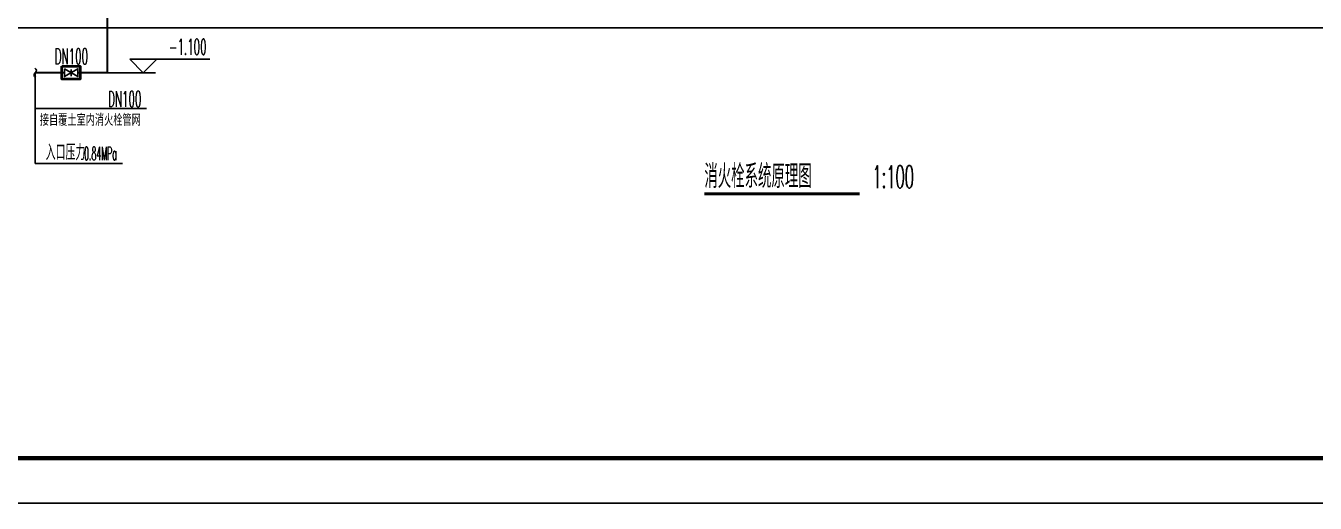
# Model space of a CAD drawing. Extents: x 1031190 to 1725648, y 733081 to 1571294.
# Drawn here: x 1288327 to 1316992, y 803485 to 814102 of the extents above; entities that cross this region are included whole.
import ezdxf

# ---------------------------------------------------------------- set-up
doc = ezdxf.new("R2010")
doc.units = 0
doc.header["$LTSCALE"] = 1000
doc.header["$MEASUREMENT"] = 0
for name, color, linetype in [('DIM_SYMB', 3, 'Continuous'), ('DIM_消防', 3, 'Continuous'), ('EQUIP_不分区消火栓', 7, 'Continuous'), ('PIPE-不分区消火栓', 1, 'X'), ('TWT', 7, 'Continuous'), ('TWT_ELEV', 3, 'Continuous'), ('TWT_LEAD', 3, 'Continuous'), ('VALVE_不分区消火栓', 7, 'Continuous'), ('图框', 140, 'Continuous')]:
    doc.layers.add(name, color=color, linetype=linetype)
doc.layers.add('ZC', color=6, linetype='Continuous', lineweight=40)
doc.styles.add('_TCH_DIM', font='SIMPLEX.shx', dxfattribs={"width": 0.6, "oblique": 10, "bigfont": 'hztxt.shx'})
doc.styles.add('_TWT_SERIAL', font='simplex.shx', dxfattribs={"width": 0.6, "oblique": 10, "height": 3.5, "bigfont": 'aadri.shx'})
doc.styles.get("Standard").update_dxf_attribs({"font": 'gbenor.shx', "bigfont": 'gbcbig.shx'})
doc.linetypes.add('X', pattern='A,3,-0.2,["X",Standard,S=0.25,R=0,X=-0.1,Y=-0.115],-0.25', length=3.45)

# ---------------------------------------------------------------- blocks, each defined once
blk = doc.blocks.new('$VALVE$00000296')
for points in [[(-125, 72), (-125, -72), (125, 72), (125, -72), (-125, 72)], [(0, 60), (0, -64)]]:
    blk.add_lwpolyline(points)
for p in [(-125, 0), (125, 0)]:
    blk.add_point(p)
blk = doc.blocks.new('$TwtSys$00000132')
at = {"elevation": 0}
blk.add_lwpolyline([(7, -101, -0.575183), (0, 0, 0.604745), (-11, 101, 16.924828)], format="xyb", dxfattribs=at)

msp = doc.modelspace()

# ---------------------------------------------------------------- hatches: boundary and pattern name
at = {"layer": 'PIPE-不分区消火栓'}
for points in [[(1290136.6, 813058.6), (1290159.1, 813058.6), (1290159.1, 813036.1)], [(1290136.6, 813058.6), (1290136.6, 813036.1), (1290159.1, 813036.1)], [(1290136.6, 813058.6), (1290159.1, 813058.6), (1290159.1, 813036.1)], [(1290136.6, 813058.6), (1290136.6, 813036.1), (1290159.1, 813036.1)], [(1290136.6, 813058.6), (1290159.1, 813058.6), (1290159.1, 813036.1)], [(1290136.6, 813058.6), (1290136.6, 813036.1), (1290159.1, 813036.1)]]:
    msp.add_hatch(color=256, dxfattribs=at).paths.add_polyline_path(points)

# ---------------------------------------------------------------- linework, layer by layer
at = {"layer": 'DIM_SYMB', "const_width": 70}
msp.add_lwpolyline([(1303411.1, 810365.8), (1306867.1, 810365.8)], dxfattribs=at)
msp.add_lwpolyline([(1303411.1, 810365.8), (1306867.1, 810365.8)], dxfattribs=at)
msp.add_lwpolyline([(1303411.1, 810365.8), (1306867.1, 810365.8)], dxfattribs=at)
at = {"layer": 'PIPE-不分区消火栓', "const_width": 45}
for points in [[(1290136.6, 813058.6), (1290136.6, 818508.6)], [(1290136.6, 813058.6), (1290136.6, 818508.6)], [(1290136.6, 813058.6), (1290136.6, 818508.6)], [(1289186.6, 813058.6), (1288536.6, 813058.6)], [(1289186.6, 813058.6), (1288536.6, 813058.6)], [(1289186.6, 813058.6), (1288536.6, 813058.6)], [(1290136.6, 813058.6), (1289486.6, 813058.6)], [(1290136.6, 813058.6), (1289486.6, 813058.6)], [(1290136.6, 813058.6), (1289486.6, 813058.6)]]:
    msp.add_lwpolyline(points, dxfattribs=at)
at = {"layer": 'TWT'}
msp.add_line((1285112.3, 814058.6), (1355074.7, 814058.6), dxfattribs=at)
msp.add_line((1285112.3, 814058.6), (1355074.7, 814058.6), dxfattribs=at)
msp.add_line((1285112.3, 814058.6), (1355074.7, 814058.6), dxfattribs=at)
at = {"layer": 'TWT_ELEV'}
for p, q in [((1290936.6, 813058.6), (1290636.6, 813358.6)), ((1290636.6, 813358.6), (1292420.9, 813358.6)), ((1290936.6, 813058.6), (1290636.6, 813358.6)), ((1290636.6, 813358.6), (1292420.9, 813358.6)), ((1290936.6, 813058.6), (1290636.6, 813358.6)), ((1290636.6, 813358.6), (1292420.9, 813358.6)), ((1290936.6, 813058.6), (1291236.6, 813358.6)), ((1290936.6, 813058.6), (1291236.6, 813358.6)), ((1290936.6, 813058.6), (1291236.6, 813358.6)), ((1291209.2, 813058.6), (1290136.6, 813058.6)), ((1291209.2, 813058.6), (1290136.6, 813058.6)), ((1291209.2, 813058.6), (1290136.6, 813058.6))]:
    msp.add_line(p, q, dxfattribs=at)
at = {"layer": 'TWT_LEAD'}
for p, q in [((1288536.4, 813058.6), (1288536.4, 812261.6)), ((1288536.4, 813058.6), (1288536.4, 811042.2)), ((1288536.4, 813058.6), (1288536.4, 812261.6)), ((1288536.4, 813058.6), (1288536.4, 811042.2)), ((1288536.4, 813058.6), (1288536.4, 812261.6)), ((1288536.4, 813058.6), (1288536.4, 811042.2)), ((1288536.4, 812261.6), (1291012, 812261.6)), ((1288536.4, 812261.6), (1291012, 812261.6)), ((1288536.4, 812261.6), (1291012, 812261.6)), ((1288536.4, 811042.2), (1290475.5, 811042.2)), ((1288536.4, 811042.2), (1290475.5, 811042.2)), ((1288536.4, 811042.2), (1290475.5, 811042.2))]:
    msp.add_line(p, q, dxfattribs=at)
at = {"layer": 'ZC'}
msp.add_lwpolyline([(1289125.2, 813206), (1289538.6, 813206), (1289538.6, 812916.3), (1289125.2, 812916.3)], close=True, dxfattribs=at)
msp.add_lwpolyline([(1289125.2, 813206), (1289538.6, 813206), (1289538.6, 812916.3), (1289125.2, 812916.3)], close=True, dxfattribs=at)
msp.add_lwpolyline([(1289125.2, 813206), (1289538.6, 813206), (1289538.6, 812916.3), (1289125.2, 812916.3)], close=True, dxfattribs=at)
at = {"layer": '图框'}
msp.add_lwpolyline([(1278969.8, 803485.2), (1363069.8, 803485.2), (1363069.8, 862885.2), (1278969.8, 862885.2)], close=True, dxfattribs=at)
msp.add_lwpolyline([(1278969.8, 803485.2), (1363069.8, 803485.2), (1363069.8, 862885.2), (1278969.8, 862885.2)], close=True, dxfattribs=at)
msp.add_lwpolyline([(1278969.8, 803485.2), (1363069.8, 803485.2), (1363069.8, 862885.2), (1278969.8, 862885.2)], close=True, dxfattribs=at)
at = {"layer": '图框', "const_width": 100}
msp.add_lwpolyline([(1281469.8, 804485.2), (1362069.8, 804485.2), (1362069.8, 861885.2), (1281469.8, 861885.2)], close=True, dxfattribs=at)
msp.add_lwpolyline([(1281469.8, 804485.2), (1362069.8, 804485.2), (1362069.8, 861885.2), (1281469.8, 861885.2)], close=True, dxfattribs=at)
msp.add_lwpolyline([(1281469.8, 804485.2), (1362069.8, 804485.2), (1362069.8, 861885.2), (1281469.8, 861885.2)], close=True, dxfattribs=at)

# ---------------------------------------------------------------- block references
at = {"layer": 'EQUIP_不分区消火栓', "rotation": 180}
msp.add_blockref('$TwtSys$00000132', (1288536.6, 813058.6), dxfattribs=at)
msp.add_blockref('$TwtSys$00000132', (1288536.6, 813058.6), dxfattribs=at)
msp.add_blockref('$TwtSys$00000132', (1288536.6, 813058.6), dxfattribs=at)
at = {"layer": 'VALVE_不分区消火栓', "xscale": -1.2, "yscale": -1.2, "zscale": 1.2, "rotation": 180}
msp.add_blockref('$VALVE$00000296', (1289336.6, 813058.6), dxfattribs=at)
msp.add_blockref('$VALVE$00000296', (1289336.6, 813058.6), dxfattribs=at)
msp.add_blockref('$VALVE$00000296', (1289336.6, 813058.6), dxfattribs=at)

# ---------------------------------------------------------------- texts
at = {"layer": 'DIM_SYMB', "color": 7, "style": '_TWT_SERIAL'}
for s, height, width, p in [('消火栓系统原理图', 523.62, 0.6, (1303411.1, 810493.4)), ('消火栓系统原理图', 523.62, 0.6, (1303411.1, 810493.4)), ('消火栓系统原理图', 523.62, 0.6, (1303411.1, 810493.4)), ('1:100', 500, 0.48, (1307147.1, 810493.4)), ('1:100', 500, 0.48, (1307147.1, 810493.4)), ('1:100', 500, 0.48, (1307147.1, 810493.4))]:
    msp.add_text(s, height=height, dxfattribs=dict(at, width=width)).set_placement(p)
at = {"layer": 'DIM_消防', "color": 7, "style": '_TWT_SERIAL', "width": 0.48}
msp.add_text('DN100', height=350, dxfattribs=at).set_placement((1288968.8, 813246.3))
msp.add_text('DN100', height=350, dxfattribs=at).set_placement((1288968.8, 813246.3))
msp.add_text('DN100', height=350, dxfattribs=at).set_placement((1288968.8, 813246.3))
at = {"layer": 'TWT_ELEV', "color": 7, "style": '_TWT_SERIAL', "width": 0.48}
msp.add_text('-1.100', height=350, dxfattribs=at).set_placement((1291510.9, 813458.7))
msp.add_text('-1.100', height=350, dxfattribs=at).set_placement((1291510.9, 813458.7))
msp.add_text('-1.100', height=350, dxfattribs=at).set_placement((1291510.9, 813458.7))
at = {"layer": 'TWT_LEAD', "color": 7}
for s, height, style, width, p in [('DN100', 350, '_TWT_SERIAL', 0.48, (1290156.1, 812296.6)), ('DN100', 350, '_TWT_SERIAL', 0.48, (1290156.1, 812296.6)), ('DN100', 350, '_TWT_SERIAL', 0.48, (1290156.1, 812296.6)), ('接自覆土室内消火栓管网', 261.811, '_TWT_SERIAL', 0.6, (1288638.5, 811876.6)), ('接自覆土室内消火栓管网', 261.811, '_TWT_SERIAL', 0.6, (1288638.5, 811876.6)), ('接自覆土室内消火栓管网', 261.811, '_TWT_SERIAL', 0.6, (1288638.5, 811876.6)), ('入口压力', 350, '_TCH_DIM', 0.6, (1288769, 811112.2)), ('入口压力', 350, '_TCH_DIM', 0.6, (1288769, 811112.2)), ('入口压力', 350, '_TCH_DIM', 0.6, (1288769, 811112.2)), ('0.84MPa', 297.5, '_TCH_DIM', 0.423529, (1289624.5, 811112.2)), ('0.84MPa', 297.5, '_TCH_DIM', 0.423529, (1289624.5, 811112.2)), ('0.84MPa', 297.5, '_TCH_DIM', 0.423529, (1289624.5, 811112.2))]:
    msp.add_text(s, height=height, dxfattribs=dict(at, style=style, width=width)).set_placement(p)

doc.saveas('drawing.dxf')
